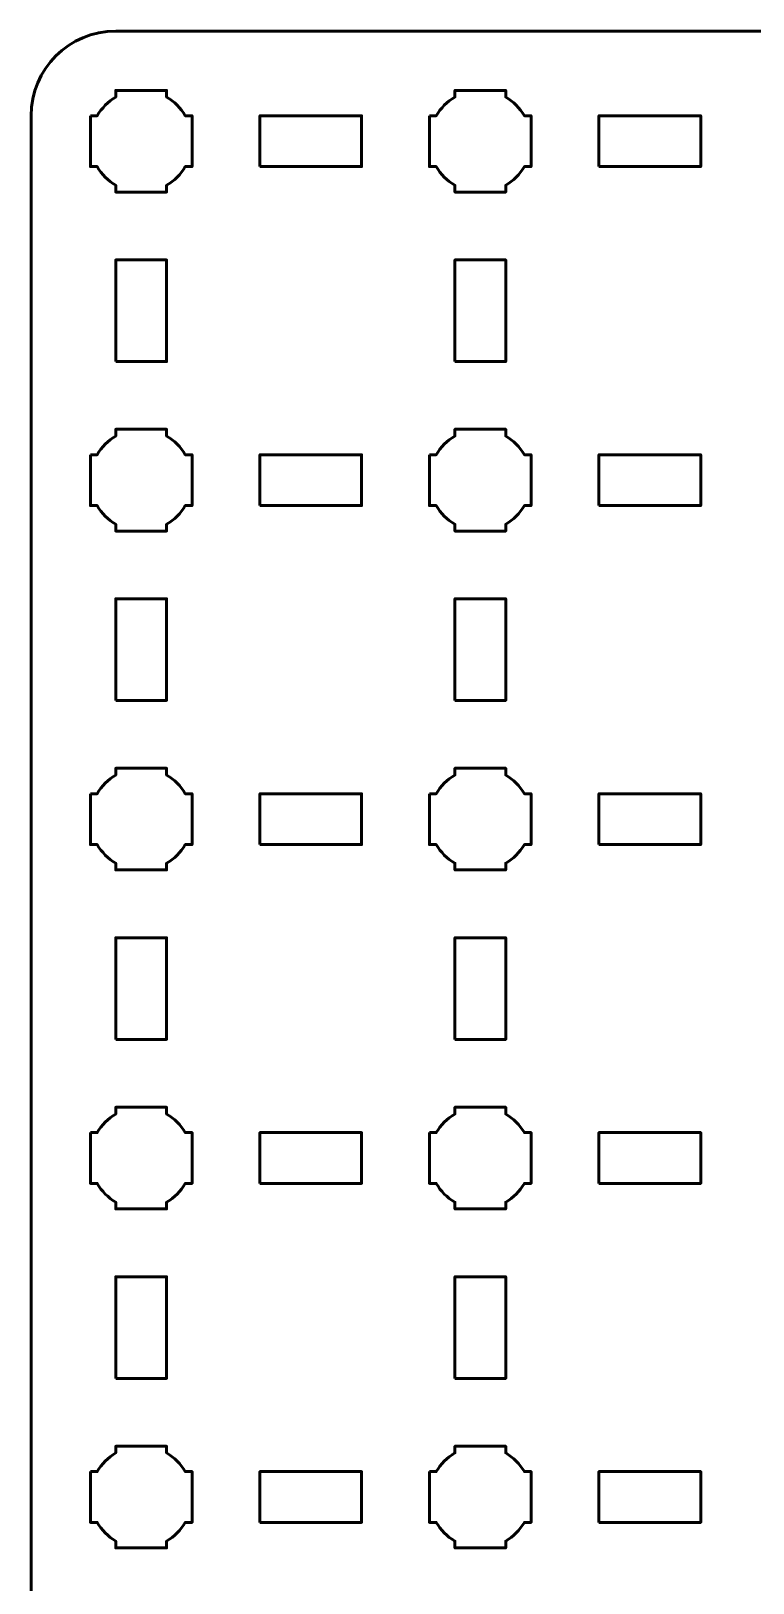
# Model space of a CAD drawing. Header units: centimetres. Extents: x -30.1 to 9.2, y -24.5 to -5.2.
# Drawn here: x -30.15 to -25.89, y -14.36 to -5.2 of the extents above; entities that cross this region are included whole.
import ezdxf

# ---------------------------------------------------------------- set-up
doc = ezdxf.new("R2010")
doc.units = ezdxf.units.CM
doc.header["$MEASUREMENT"] = 0
doc.layers.add('Layer 1', color=7, linetype='Continuous')

msp = doc.modelspace()

# ---------------------------------------------------------------- linework, layer by layer
at = {"layer": 'Layer 1', "lineweight": 53}
for points in [[(-28.8, -6), (-28.2, -6), (-28.2, -5.7), (-28.8, -5.7), (-28.8, -6)], [(-26.8, -6), (-26.2, -6), (-26.2, -5.7), (-26.8, -5.7), (-26.8, -6)], [(-29.65, -7.15), (-29.35, -7.15), (-29.35, -6.55), (-29.65, -6.55), (-29.65, -7.15)], [(-27.65, -7.15), (-27.35, -7.15), (-27.35, -6.55), (-27.65, -6.55), (-27.65, -7.15)], [(-28.8, -8), (-28.2, -8), (-28.2, -7.7), (-28.8, -7.7), (-28.8, -8)], [(-26.8, -8), (-26.2, -8), (-26.2, -7.7), (-26.8, -7.7), (-26.8, -8)], [(-29.65, -9.15), (-29.35, -9.15), (-29.35, -8.55), (-29.65, -8.55), (-29.65, -9.15)], [(-27.65, -9.15), (-27.35, -9.15), (-27.35, -8.55), (-27.65, -8.55), (-27.65, -9.15)], [(-28.8, -10), (-28.2, -10), (-28.2, -9.7), (-28.8, -9.7), (-28.8, -10)], [(-26.8, -10), (-26.2, -10), (-26.2, -9.7), (-26.8, -9.7), (-26.8, -10)], [(-29.65, -11.15), (-29.35, -11.15), (-29.35, -10.55), (-29.65, -10.55), (-29.65, -11.15)], [(-27.65, -11.15), (-27.35, -11.15), (-27.35, -10.55), (-27.65, -10.55), (-27.65, -11.15)], [(-28.8, -12), (-28.2, -12), (-28.2, -11.7), (-28.8, -11.7), (-28.8, -12)], [(-26.8, -12), (-26.2, -12), (-26.2, -11.7), (-26.8, -11.7), (-26.8, -12)], [(-29.65, -13.15), (-29.35, -13.15), (-29.35, -12.55), (-29.65, -12.55), (-29.65, -13.15)], [(-27.65, -13.15), (-27.35, -13.15), (-27.35, -12.55), (-27.65, -12.55), (-27.65, -13.15)], [(-28.8, -14), (-28.2, -14), (-28.2, -13.7), (-28.8, -13.7), (-28.8, -14)], [(-26.8, -14), (-26.2, -14), (-26.2, -13.7), (-26.8, -13.7), (-26.8, -14)]]:
    msp.add_lwpolyline(points, close=True, dxfattribs=at)
for points, knots in [([(-30.15, -24), (-30.15, -24), (-30.15, -5.7), (-30.15, -5.7), (-30.15, -5.7), (-30.15, -5.42391), (-29.92609, -5.2), (-29.65, -5.2), (-29.65, -5.2), (-29.65, -5.2), (8.65, -5.2), (8.65, -5.2), (8.65, -5.2), (8.92609, -5.2), (9.15, -5.42391), (9.15, -5.7), (9.15, -5.7), (9.15, -5.7), (9.15, -24), (9.15, -24), (9.15, -24), (9.15, -24.27609), (8.92609, -24.5), (8.65, -24.5), (8.65, -24.5), (8.65, -24.5), (-29.65, -24.5), (-29.65, -24.5), (-29.65, -24.5), (-29.92609, -24.5), (-30.15, -24.27609), (-30.15, -24)], [0, 0, 0, 0, 0.125, 0.125, 0.125, 0.125, 0.25, 0.25, 0.25, 0.25, 0.375, 0.375, 0.375, 0.375, 0.5, 0.5, 0.5, 0.5, 0.625, 0.625, 0.625, 0.625, 0.75, 0.75, 0.75, 0.75, 0.875, 0.875, 0.875, 0.875, 1, 1, 1, 1]), ([(-29.8, -5.7), (-29.8, -5.7), (-29.75985, -5.7), (-29.75985, -5.7), (-29.75985, -5.7), (-29.7335, -5.65447), (-29.69553, -5.6165), (-29.65, -5.59015), (-29.65, -5.59015), (-29.65, -5.59015), (-29.65, -5.55), (-29.65, -5.55), (-29.65, -5.55), (-29.65, -5.55), (-29.5, -5.55), (-29.5, -5.55), (-29.5, -5.55), (-29.5, -5.55), (-29.35, -5.55), (-29.35, -5.55), (-29.35, -5.55), (-29.35, -5.55), (-29.35, -5.59015), (-29.35, -5.59015), (-29.35, -5.59015), (-29.30447, -5.6165), (-29.2665, -5.65447), (-29.24015, -5.7), (-29.24015, -5.7), (-29.24015, -5.7), (-29.2, -5.7), (-29.2, -5.7), (-29.2, -5.7), (-29.2, -5.7), (-29.2, -5.85), (-29.2, -5.85), (-29.2, -5.85), (-29.2, -5.85), (-29.2, -6), (-29.2, -6), (-29.2, -6), (-29.2, -6), (-29.24015, -6), (-29.24015, -6), (-29.24015, -6), (-29.2665, -6.04553), (-29.30447, -6.0835), (-29.35, -6.10985), (-29.35, -6.10985), (-29.35, -6.10985), (-29.35, -6.15), (-29.35, -6.15), (-29.35, -6.15), (-29.35, -6.15), (-29.5, -6.15), (-29.5, -6.15), (-29.5, -6.15), (-29.5, -6.15), (-29.65, -6.15), (-29.65, -6.15), (-29.65, -6.15), (-29.65, -6.15), (-29.65, -6.10985), (-29.65, -6.10985), (-29.65, -6.10985), (-29.69553, -6.0835), (-29.7335, -6.04553), (-29.75985, -6), (-29.75985, -6), (-29.75985, -6), (-29.8, -6), (-29.8, -6), (-29.8, -6), (-29.8, -6), (-29.8, -5.85), (-29.8, -5.85), (-29.8, -5.85), (-29.8, -5.85), (-29.8, -5.7), (-29.8, -5.7)], [0, 0, 0, 0, 0.05, 0.05, 0.05, 0.05, 0.1, 0.1, 0.1, 0.1, 0.15, 0.15, 0.15, 0.15, 0.2, 0.2, 0.2, 0.2, 0.25, 0.25, 0.25, 0.25, 0.3, 0.3, 0.3, 0.3, 0.35, 0.35, 0.35, 0.35, 0.4, 0.4, 0.4, 0.4, 0.45, 0.45, 0.45, 0.45, 0.5, 0.5, 0.5, 0.5, 0.55, 0.55, 0.55, 0.55, 0.6, 0.6, 0.6, 0.6, 0.65, 0.65, 0.65, 0.65, 0.7, 0.7, 0.7, 0.7, 0.75, 0.75, 0.75, 0.75, 0.8, 0.8, 0.8, 0.8, 0.85, 0.85, 0.85, 0.85, 0.9, 0.9, 0.9, 0.9, 0.95, 0.95, 0.95, 0.95, 1, 1, 1, 1]), ([(-27.8, -5.7), (-27.8, -5.7), (-27.75985, -5.7), (-27.75985, -5.7), (-27.75985, -5.7), (-27.7335, -5.65447), (-27.69553, -5.6165), (-27.65, -5.59015), (-27.65, -5.59015), (-27.65, -5.59015), (-27.65, -5.55), (-27.65, -5.55), (-27.65, -5.55), (-27.65, -5.55), (-27.5, -5.55), (-27.5, -5.55), (-27.5, -5.55), (-27.5, -5.55), (-27.35, -5.55), (-27.35, -5.55), (-27.35, -5.55), (-27.35, -5.55), (-27.35, -5.59015), (-27.35, -5.59015), (-27.35, -5.59015), (-27.30447, -5.6165), (-27.2665, -5.65447), (-27.24015, -5.7), (-27.24015, -5.7), (-27.24015, -5.7), (-27.2, -5.7), (-27.2, -5.7), (-27.2, -5.7), (-27.2, -5.7), (-27.2, -5.85), (-27.2, -5.85), (-27.2, -5.85), (-27.2, -5.85), (-27.2, -6), (-27.2, -6), (-27.2, -6), (-27.2, -6), (-27.24015, -6), (-27.24015, -6), (-27.24015, -6), (-27.2665, -6.04553), (-27.30447, -6.0835), (-27.35, -6.10985), (-27.35, -6.10985), (-27.35, -6.10985), (-27.35, -6.15), (-27.35, -6.15), (-27.35, -6.15), (-27.35, -6.15), (-27.5, -6.15), (-27.5, -6.15), (-27.5, -6.15), (-27.5, -6.15), (-27.65, -6.15), (-27.65, -6.15), (-27.65, -6.15), (-27.65, -6.15), (-27.65, -6.10985), (-27.65, -6.10985), (-27.65, -6.10985), (-27.69553, -6.0835), (-27.7335, -6.04553), (-27.75985, -6), (-27.75985, -6), (-27.75985, -6), (-27.8, -6), (-27.8, -6), (-27.8, -6), (-27.8, -6), (-27.8, -5.85), (-27.8, -5.85), (-27.8, -5.85), (-27.8, -5.85), (-27.8, -5.7), (-27.8, -5.7)], [0, 0, 0, 0, 0.05, 0.05, 0.05, 0.05, 0.1, 0.1, 0.1, 0.1, 0.15, 0.15, 0.15, 0.15, 0.2, 0.2, 0.2, 0.2, 0.25, 0.25, 0.25, 0.25, 0.3, 0.3, 0.3, 0.3, 0.35, 0.35, 0.35, 0.35, 0.4, 0.4, 0.4, 0.4, 0.45, 0.45, 0.45, 0.45, 0.5, 0.5, 0.5, 0.5, 0.55, 0.55, 0.55, 0.55, 0.6, 0.6, 0.6, 0.6, 0.65, 0.65, 0.65, 0.65, 0.7, 0.7, 0.7, 0.7, 0.75, 0.75, 0.75, 0.75, 0.8, 0.8, 0.8, 0.8, 0.85, 0.85, 0.85, 0.85, 0.9, 0.9, 0.9, 0.9, 0.95, 0.95, 0.95, 0.95, 1, 1, 1, 1]), ([(-29.8, -7.7), (-29.8, -7.7), (-29.75985, -7.7), (-29.75985, -7.7), (-29.75985, -7.7), (-29.7335, -7.65447), (-29.69553, -7.6165), (-29.65, -7.59015), (-29.65, -7.59015), (-29.65, -7.59015), (-29.65, -7.55), (-29.65, -7.55), (-29.65, -7.55), (-29.65, -7.55), (-29.5, -7.55), (-29.5, -7.55), (-29.5, -7.55), (-29.5, -7.55), (-29.35, -7.55), (-29.35, -7.55), (-29.35, -7.55), (-29.35, -7.55), (-29.35, -7.59015), (-29.35, -7.59015), (-29.35, -7.59015), (-29.30447, -7.6165), (-29.2665, -7.65447), (-29.24015, -7.7), (-29.24015, -7.7), (-29.24015, -7.7), (-29.2, -7.7), (-29.2, -7.7), (-29.2, -7.7), (-29.2, -7.7), (-29.2, -7.85), (-29.2, -7.85), (-29.2, -7.85), (-29.2, -7.85), (-29.2, -8), (-29.2, -8), (-29.2, -8), (-29.2, -8), (-29.24015, -8), (-29.24015, -8), (-29.24015, -8), (-29.2665, -8.04553), (-29.30447, -8.0835), (-29.35, -8.10985), (-29.35, -8.10985), (-29.35, -8.10985), (-29.35, -8.15), (-29.35, -8.15), (-29.35, -8.15), (-29.35, -8.15), (-29.5, -8.15), (-29.5, -8.15), (-29.5, -8.15), (-29.5, -8.15), (-29.65, -8.15), (-29.65, -8.15), (-29.65, -8.15), (-29.65, -8.15), (-29.65, -8.10985), (-29.65, -8.10985), (-29.65, -8.10985), (-29.69553, -8.0835), (-29.7335, -8.04553), (-29.75985, -8), (-29.75985, -8), (-29.75985, -8), (-29.8, -8), (-29.8, -8), (-29.8, -8), (-29.8, -8), (-29.8, -7.85), (-29.8, -7.85), (-29.8, -7.85), (-29.8, -7.85), (-29.8, -7.7), (-29.8, -7.7)], [0, 0, 0, 0, 0.05, 0.05, 0.05, 0.05, 0.1, 0.1, 0.1, 0.1, 0.15, 0.15, 0.15, 0.15, 0.2, 0.2, 0.2, 0.2, 0.25, 0.25, 0.25, 0.25, 0.3, 0.3, 0.3, 0.3, 0.35, 0.35, 0.35, 0.35, 0.4, 0.4, 0.4, 0.4, 0.45, 0.45, 0.45, 0.45, 0.5, 0.5, 0.5, 0.5, 0.55, 0.55, 0.55, 0.55, 0.6, 0.6, 0.6, 0.6, 0.65, 0.65, 0.65, 0.65, 0.7, 0.7, 0.7, 0.7, 0.75, 0.75, 0.75, 0.75, 0.8, 0.8, 0.8, 0.8, 0.85, 0.85, 0.85, 0.85, 0.9, 0.9, 0.9, 0.9, 0.95, 0.95, 0.95, 0.95, 1, 1, 1, 1]), ([(-27.8, -7.7), (-27.8, -7.7), (-27.75985, -7.7), (-27.75985, -7.7), (-27.75985, -7.7), (-27.7335, -7.65447), (-27.69553, -7.6165), (-27.65, -7.59015), (-27.65, -7.59015), (-27.65, -7.59015), (-27.65, -7.55), (-27.65, -7.55), (-27.65, -7.55), (-27.65, -7.55), (-27.5, -7.55), (-27.5, -7.55), (-27.5, -7.55), (-27.5, -7.55), (-27.35, -7.55), (-27.35, -7.55), (-27.35, -7.55), (-27.35, -7.55), (-27.35, -7.59015), (-27.35, -7.59015), (-27.35, -7.59015), (-27.30447, -7.6165), (-27.2665, -7.65447), (-27.24015, -7.7), (-27.24015, -7.7), (-27.24015, -7.7), (-27.2, -7.7), (-27.2, -7.7), (-27.2, -7.7), (-27.2, -7.7), (-27.2, -7.85), (-27.2, -7.85), (-27.2, -7.85), (-27.2, -7.85), (-27.2, -8), (-27.2, -8), (-27.2, -8), (-27.2, -8), (-27.24015, -8), (-27.24015, -8), (-27.24015, -8), (-27.2665, -8.04553), (-27.30447, -8.0835), (-27.35, -8.10985), (-27.35, -8.10985), (-27.35, -8.10985), (-27.35, -8.15), (-27.35, -8.15), (-27.35, -8.15), (-27.35, -8.15), (-27.5, -8.15), (-27.5, -8.15), (-27.5, -8.15), (-27.5, -8.15), (-27.65, -8.15), (-27.65, -8.15), (-27.65, -8.15), (-27.65, -8.15), (-27.65, -8.10985), (-27.65, -8.10985), (-27.65, -8.10985), (-27.69553, -8.0835), (-27.7335, -8.04553), (-27.75985, -8), (-27.75985, -8), (-27.75985, -8), (-27.8, -8), (-27.8, -8), (-27.8, -8), (-27.8, -8), (-27.8, -7.85), (-27.8, -7.85), (-27.8, -7.85), (-27.8, -7.85), (-27.8, -7.7), (-27.8, -7.7)], [0, 0, 0, 0, 0.05, 0.05, 0.05, 0.05, 0.1, 0.1, 0.1, 0.1, 0.15, 0.15, 0.15, 0.15, 0.2, 0.2, 0.2, 0.2, 0.25, 0.25, 0.25, 0.25, 0.3, 0.3, 0.3, 0.3, 0.35, 0.35, 0.35, 0.35, 0.4, 0.4, 0.4, 0.4, 0.45, 0.45, 0.45, 0.45, 0.5, 0.5, 0.5, 0.5, 0.55, 0.55, 0.55, 0.55, 0.6, 0.6, 0.6, 0.6, 0.65, 0.65, 0.65, 0.65, 0.7, 0.7, 0.7, 0.7, 0.75, 0.75, 0.75, 0.75, 0.8, 0.8, 0.8, 0.8, 0.85, 0.85, 0.85, 0.85, 0.9, 0.9, 0.9, 0.9, 0.95, 0.95, 0.95, 0.95, 1, 1, 1, 1]), ([(-29.8, -9.7), (-29.8, -9.7), (-29.75985, -9.7), (-29.75985, -9.7), (-29.75985, -9.7), (-29.7335, -9.65447), (-29.69553, -9.6165), (-29.65, -9.59015), (-29.65, -9.59015), (-29.65, -9.59015), (-29.65, -9.55), (-29.65, -9.55), (-29.65, -9.55), (-29.65, -9.55), (-29.5, -9.55), (-29.5, -9.55), (-29.5, -9.55), (-29.5, -9.55), (-29.35, -9.55), (-29.35, -9.55), (-29.35, -9.55), (-29.35, -9.55), (-29.35, -9.59015), (-29.35, -9.59015), (-29.35, -9.59015), (-29.30447, -9.6165), (-29.2665, -9.65447), (-29.24015, -9.7), (-29.24015, -9.7), (-29.24015, -9.7), (-29.2, -9.7), (-29.2, -9.7), (-29.2, -9.7), (-29.2, -9.7), (-29.2, -9.85), (-29.2, -9.85), (-29.2, -9.85), (-29.2, -9.85), (-29.2, -10), (-29.2, -10), (-29.2, -10), (-29.2, -10), (-29.24015, -10), (-29.24015, -10), (-29.24015, -10), (-29.2665, -10.04553), (-29.30447, -10.0835), (-29.35, -10.10985), (-29.35, -10.10985), (-29.35, -10.10985), (-29.35, -10.15), (-29.35, -10.15), (-29.35, -10.15), (-29.35, -10.15), (-29.5, -10.15), (-29.5, -10.15), (-29.5, -10.15), (-29.5, -10.15), (-29.65, -10.15), (-29.65, -10.15), (-29.65, -10.15), (-29.65, -10.15), (-29.65, -10.10985), (-29.65, -10.10985), (-29.65, -10.10985), (-29.69553, -10.0835), (-29.7335, -10.04553), (-29.75985, -10), (-29.75985, -10), (-29.75985, -10), (-29.8, -10), (-29.8, -10), (-29.8, -10), (-29.8, -10), (-29.8, -9.85), (-29.8, -9.85), (-29.8, -9.85), (-29.8, -9.85), (-29.8, -9.7), (-29.8, -9.7)], [0, 0, 0, 0, 0.05, 0.05, 0.05, 0.05, 0.1, 0.1, 0.1, 0.1, 0.15, 0.15, 0.15, 0.15, 0.2, 0.2, 0.2, 0.2, 0.25, 0.25, 0.25, 0.25, 0.3, 0.3, 0.3, 0.3, 0.35, 0.35, 0.35, 0.35, 0.4, 0.4, 0.4, 0.4, 0.45, 0.45, 0.45, 0.45, 0.5, 0.5, 0.5, 0.5, 0.55, 0.55, 0.55, 0.55, 0.6, 0.6, 0.6, 0.6, 0.65, 0.65, 0.65, 0.65, 0.7, 0.7, 0.7, 0.7, 0.75, 0.75, 0.75, 0.75, 0.8, 0.8, 0.8, 0.8, 0.85, 0.85, 0.85, 0.85, 0.9, 0.9, 0.9, 0.9, 0.95, 0.95, 0.95, 0.95, 1, 1, 1, 1]), ([(-27.8, -9.7), (-27.8, -9.7), (-27.75985, -9.7), (-27.75985, -9.7), (-27.75985, -9.7), (-27.7335, -9.65447), (-27.69553, -9.6165), (-27.65, -9.59015), (-27.65, -9.59015), (-27.65, -9.59015), (-27.65, -9.55), (-27.65, -9.55), (-27.65, -9.55), (-27.65, -9.55), (-27.5, -9.55), (-27.5, -9.55), (-27.5, -9.55), (-27.5, -9.55), (-27.35, -9.55), (-27.35, -9.55), (-27.35, -9.55), (-27.35, -9.55), (-27.35, -9.59015), (-27.35, -9.59015), (-27.35, -9.59015), (-27.30447, -9.6165), (-27.2665, -9.65447), (-27.24015, -9.7), (-27.24015, -9.7), (-27.24015, -9.7), (-27.2, -9.7), (-27.2, -9.7), (-27.2, -9.7), (-27.2, -9.7), (-27.2, -9.85), (-27.2, -9.85), (-27.2, -9.85), (-27.2, -9.85), (-27.2, -10), (-27.2, -10), (-27.2, -10), (-27.2, -10), (-27.24015, -10), (-27.24015, -10), (-27.24015, -10), (-27.2665, -10.04553), (-27.30447, -10.0835), (-27.35, -10.10985), (-27.35, -10.10985), (-27.35, -10.10985), (-27.35, -10.15), (-27.35, -10.15), (-27.35, -10.15), (-27.35, -10.15), (-27.5, -10.15), (-27.5, -10.15), (-27.5, -10.15), (-27.5, -10.15), (-27.65, -10.15), (-27.65, -10.15), (-27.65, -10.15), (-27.65, -10.15), (-27.65, -10.10985), (-27.65, -10.10985), (-27.65, -10.10985), (-27.69553, -10.0835), (-27.7335, -10.04553), (-27.75985, -10), (-27.75985, -10), (-27.75985, -10), (-27.8, -10), (-27.8, -10), (-27.8, -10), (-27.8, -10), (-27.8, -9.85), (-27.8, -9.85), (-27.8, -9.85), (-27.8, -9.85), (-27.8, -9.7), (-27.8, -9.7)], [0, 0, 0, 0, 0.05, 0.05, 0.05, 0.05, 0.1, 0.1, 0.1, 0.1, 0.15, 0.15, 0.15, 0.15, 0.2, 0.2, 0.2, 0.2, 0.25, 0.25, 0.25, 0.25, 0.3, 0.3, 0.3, 0.3, 0.35, 0.35, 0.35, 0.35, 0.4, 0.4, 0.4, 0.4, 0.45, 0.45, 0.45, 0.45, 0.5, 0.5, 0.5, 0.5, 0.55, 0.55, 0.55, 0.55, 0.6, 0.6, 0.6, 0.6, 0.65, 0.65, 0.65, 0.65, 0.7, 0.7, 0.7, 0.7, 0.75, 0.75, 0.75, 0.75, 0.8, 0.8, 0.8, 0.8, 0.85, 0.85, 0.85, 0.85, 0.9, 0.9, 0.9, 0.9, 0.95, 0.95, 0.95, 0.95, 1, 1, 1, 1]), ([(-29.8, -11.7), (-29.8, -11.7), (-29.75985, -11.7), (-29.75985, -11.7), (-29.75985, -11.7), (-29.7335, -11.65447), (-29.69553, -11.6165), (-29.65, -11.59015), (-29.65, -11.59015), (-29.65, -11.59015), (-29.65, -11.55), (-29.65, -11.55), (-29.65, -11.55), (-29.65, -11.55), (-29.5, -11.55), (-29.5, -11.55), (-29.5, -11.55), (-29.5, -11.55), (-29.35, -11.55), (-29.35, -11.55), (-29.35, -11.55), (-29.35, -11.55), (-29.35, -11.59015), (-29.35, -11.59015), (-29.35, -11.59015), (-29.30447, -11.6165), (-29.2665, -11.65447), (-29.24015, -11.7), (-29.24015, -11.7), (-29.24015, -11.7), (-29.2, -11.7), (-29.2, -11.7), (-29.2, -11.7), (-29.2, -11.7), (-29.2, -11.85), (-29.2, -11.85), (-29.2, -11.85), (-29.2, -11.85), (-29.2, -12), (-29.2, -12), (-29.2, -12), (-29.2, -12), (-29.24015, -12), (-29.24015, -12), (-29.24015, -12), (-29.2665, -12.04553), (-29.30447, -12.0835), (-29.35, -12.10985), (-29.35, -12.10985), (-29.35, -12.10985), (-29.35, -12.15), (-29.35, -12.15), (-29.35, -12.15), (-29.35, -12.15), (-29.5, -12.15), (-29.5, -12.15), (-29.5, -12.15), (-29.5, -12.15), (-29.65, -12.15), (-29.65, -12.15), (-29.65, -12.15), (-29.65, -12.15), (-29.65, -12.10985), (-29.65, -12.10985), (-29.65, -12.10985), (-29.69553, -12.0835), (-29.7335, -12.04553), (-29.75985, -12), (-29.75985, -12), (-29.75985, -12), (-29.8, -12), (-29.8, -12), (-29.8, -12), (-29.8, -12), (-29.8, -11.85), (-29.8, -11.85), (-29.8, -11.85), (-29.8, -11.85), (-29.8, -11.7), (-29.8, -11.7)], [0, 0, 0, 0, 0.05, 0.05, 0.05, 0.05, 0.1, 0.1, 0.1, 0.1, 0.15, 0.15, 0.15, 0.15, 0.2, 0.2, 0.2, 0.2, 0.25, 0.25, 0.25, 0.25, 0.3, 0.3, 0.3, 0.3, 0.35, 0.35, 0.35, 0.35, 0.4, 0.4, 0.4, 0.4, 0.45, 0.45, 0.45, 0.45, 0.5, 0.5, 0.5, 0.5, 0.55, 0.55, 0.55, 0.55, 0.6, 0.6, 0.6, 0.6, 0.65, 0.65, 0.65, 0.65, 0.7, 0.7, 0.7, 0.7, 0.75, 0.75, 0.75, 0.75, 0.8, 0.8, 0.8, 0.8, 0.85, 0.85, 0.85, 0.85, 0.9, 0.9, 0.9, 0.9, 0.95, 0.95, 0.95, 0.95, 1, 1, 1, 1]), ([(-27.8, -11.7), (-27.8, -11.7), (-27.75985, -11.7), (-27.75985, -11.7), (-27.75985, -11.7), (-27.7335, -11.65447), (-27.69553, -11.6165), (-27.65, -11.59015), (-27.65, -11.59015), (-27.65, -11.59015), (-27.65, -11.55), (-27.65, -11.55), (-27.65, -11.55), (-27.65, -11.55), (-27.5, -11.55), (-27.5, -11.55), (-27.5, -11.55), (-27.5, -11.55), (-27.35, -11.55), (-27.35, -11.55), (-27.35, -11.55), (-27.35, -11.55), (-27.35, -11.59015), (-27.35, -11.59015), (-27.35, -11.59015), (-27.30447, -11.6165), (-27.2665, -11.65447), (-27.24015, -11.7), (-27.24015, -11.7), (-27.24015, -11.7), (-27.2, -11.7), (-27.2, -11.7), (-27.2, -11.7), (-27.2, -11.7), (-27.2, -11.85), (-27.2, -11.85), (-27.2, -11.85), (-27.2, -11.85), (-27.2, -12), (-27.2, -12), (-27.2, -12), (-27.2, -12), (-27.24015, -12), (-27.24015, -12), (-27.24015, -12), (-27.2665, -12.04553), (-27.30447, -12.0835), (-27.35, -12.10985), (-27.35, -12.10985), (-27.35, -12.10985), (-27.35, -12.15), (-27.35, -12.15), (-27.35, -12.15), (-27.35, -12.15), (-27.5, -12.15), (-27.5, -12.15), (-27.5, -12.15), (-27.5, -12.15), (-27.65, -12.15), (-27.65, -12.15), (-27.65, -12.15), (-27.65, -12.15), (-27.65, -12.10985), (-27.65, -12.10985), (-27.65, -12.10985), (-27.69553, -12.0835), (-27.7335, -12.04553), (-27.75985, -12), (-27.75985, -12), (-27.75985, -12), (-27.8, -12), (-27.8, -12), (-27.8, -12), (-27.8, -12), (-27.8, -11.85), (-27.8, -11.85), (-27.8, -11.85), (-27.8, -11.85), (-27.8, -11.7), (-27.8, -11.7)], [0, 0, 0, 0, 0.05, 0.05, 0.05, 0.05, 0.1, 0.1, 0.1, 0.1, 0.15, 0.15, 0.15, 0.15, 0.2, 0.2, 0.2, 0.2, 0.25, 0.25, 0.25, 0.25, 0.3, 0.3, 0.3, 0.3, 0.35, 0.35, 0.35, 0.35, 0.4, 0.4, 0.4, 0.4, 0.45, 0.45, 0.45, 0.45, 0.5, 0.5, 0.5, 0.5, 0.55, 0.55, 0.55, 0.55, 0.6, 0.6, 0.6, 0.6, 0.65, 0.65, 0.65, 0.65, 0.7, 0.7, 0.7, 0.7, 0.75, 0.75, 0.75, 0.75, 0.8, 0.8, 0.8, 0.8, 0.85, 0.85, 0.85, 0.85, 0.9, 0.9, 0.9, 0.9, 0.95, 0.95, 0.95, 0.95, 1, 1, 1, 1]), ([(-29.8, -13.7), (-29.8, -13.7), (-29.75985, -13.7), (-29.75985, -13.7), (-29.75985, -13.7), (-29.7335, -13.65447), (-29.69553, -13.6165), (-29.65, -13.59015), (-29.65, -13.59015), (-29.65, -13.59015), (-29.65, -13.55), (-29.65, -13.55), (-29.65, -13.55), (-29.65, -13.55), (-29.5, -13.55), (-29.5, -13.55), (-29.5, -13.55), (-29.5, -13.55), (-29.35, -13.55), (-29.35, -13.55), (-29.35, -13.55), (-29.35, -13.55), (-29.35, -13.59015), (-29.35, -13.59015), (-29.35, -13.59015), (-29.30447, -13.6165), (-29.2665, -13.65447), (-29.24015, -13.7), (-29.24015, -13.7), (-29.24015, -13.7), (-29.2, -13.7), (-29.2, -13.7), (-29.2, -13.7), (-29.2, -13.7), (-29.2, -13.85), (-29.2, -13.85), (-29.2, -13.85), (-29.2, -13.85), (-29.2, -14), (-29.2, -14), (-29.2, -14), (-29.2, -14), (-29.24015, -14), (-29.24015, -14), (-29.24015, -14), (-29.2665, -14.04553), (-29.30447, -14.0835), (-29.35, -14.10985), (-29.35, -14.10985), (-29.35, -14.10985), (-29.35, -14.15), (-29.35, -14.15), (-29.35, -14.15), (-29.35, -14.15), (-29.5, -14.15), (-29.5, -14.15), (-29.5, -14.15), (-29.5, -14.15), (-29.65, -14.15), (-29.65, -14.15), (-29.65, -14.15), (-29.65, -14.15), (-29.65, -14.10985), (-29.65, -14.10985), (-29.65, -14.10985), (-29.69553, -14.0835), (-29.7335, -14.04553), (-29.75985, -14), (-29.75985, -14), (-29.75985, -14), (-29.8, -14), (-29.8, -14), (-29.8, -14), (-29.8, -14), (-29.8, -13.85), (-29.8, -13.85), (-29.8, -13.85), (-29.8, -13.85), (-29.8, -13.7), (-29.8, -13.7)], [0, 0, 0, 0, 0.05, 0.05, 0.05, 0.05, 0.1, 0.1, 0.1, 0.1, 0.15, 0.15, 0.15, 0.15, 0.2, 0.2, 0.2, 0.2, 0.25, 0.25, 0.25, 0.25, 0.3, 0.3, 0.3, 0.3, 0.35, 0.35, 0.35, 0.35, 0.4, 0.4, 0.4, 0.4, 0.45, 0.45, 0.45, 0.45, 0.5, 0.5, 0.5, 0.5, 0.55, 0.55, 0.55, 0.55, 0.6, 0.6, 0.6, 0.6, 0.65, 0.65, 0.65, 0.65, 0.7, 0.7, 0.7, 0.7, 0.75, 0.75, 0.75, 0.75, 0.8, 0.8, 0.8, 0.8, 0.85, 0.85, 0.85, 0.85, 0.9, 0.9, 0.9, 0.9, 0.95, 0.95, 0.95, 0.95, 1, 1, 1, 1]), ([(-27.8, -13.7), (-27.8, -13.7), (-27.75985, -13.7), (-27.75985, -13.7), (-27.75985, -13.7), (-27.7335, -13.65447), (-27.69553, -13.6165), (-27.65, -13.59015), (-27.65, -13.59015), (-27.65, -13.59015), (-27.65, -13.55), (-27.65, -13.55), (-27.65, -13.55), (-27.65, -13.55), (-27.5, -13.55), (-27.5, -13.55), (-27.5, -13.55), (-27.5, -13.55), (-27.35, -13.55), (-27.35, -13.55), (-27.35, -13.55), (-27.35, -13.55), (-27.35, -13.59015), (-27.35, -13.59015), (-27.35, -13.59015), (-27.30447, -13.6165), (-27.2665, -13.65447), (-27.24015, -13.7), (-27.24015, -13.7), (-27.24015, -13.7), (-27.2, -13.7), (-27.2, -13.7), (-27.2, -13.7), (-27.2, -13.7), (-27.2, -13.85), (-27.2, -13.85), (-27.2, -13.85), (-27.2, -13.85), (-27.2, -14), (-27.2, -14), (-27.2, -14), (-27.2, -14), (-27.24015, -14), (-27.24015, -14), (-27.24015, -14), (-27.2665, -14.04553), (-27.30447, -14.0835), (-27.35, -14.10985), (-27.35, -14.10985), (-27.35, -14.10985), (-27.35, -14.15), (-27.35, -14.15), (-27.35, -14.15), (-27.35, -14.15), (-27.5, -14.15), (-27.5, -14.15), (-27.5, -14.15), (-27.5, -14.15), (-27.65, -14.15), (-27.65, -14.15), (-27.65, -14.15), (-27.65, -14.15), (-27.65, -14.10985), (-27.65, -14.10985), (-27.65, -14.10985), (-27.69553, -14.0835), (-27.7335, -14.04553), (-27.75985, -14), (-27.75985, -14), (-27.75985, -14), (-27.8, -14), (-27.8, -14), (-27.8, -14), (-27.8, -14), (-27.8, -13.85), (-27.8, -13.85), (-27.8, -13.85), (-27.8, -13.85), (-27.8, -13.7), (-27.8, -13.7)], [0, 0, 0, 0, 0.05, 0.05, 0.05, 0.05, 0.1, 0.1, 0.1, 0.1, 0.15, 0.15, 0.15, 0.15, 0.2, 0.2, 0.2, 0.2, 0.25, 0.25, 0.25, 0.25, 0.3, 0.3, 0.3, 0.3, 0.35, 0.35, 0.35, 0.35, 0.4, 0.4, 0.4, 0.4, 0.45, 0.45, 0.45, 0.45, 0.5, 0.5, 0.5, 0.5, 0.55, 0.55, 0.55, 0.55, 0.6, 0.6, 0.6, 0.6, 0.65, 0.65, 0.65, 0.65, 0.7, 0.7, 0.7, 0.7, 0.75, 0.75, 0.75, 0.75, 0.8, 0.8, 0.8, 0.8, 0.85, 0.85, 0.85, 0.85, 0.9, 0.9, 0.9, 0.9, 0.95, 0.95, 0.95, 0.95, 1, 1, 1, 1])]:
    msp.add_open_spline(points, degree=3, knots=knots, dxfattribs=at)

doc.saveas('drawing.dxf')
